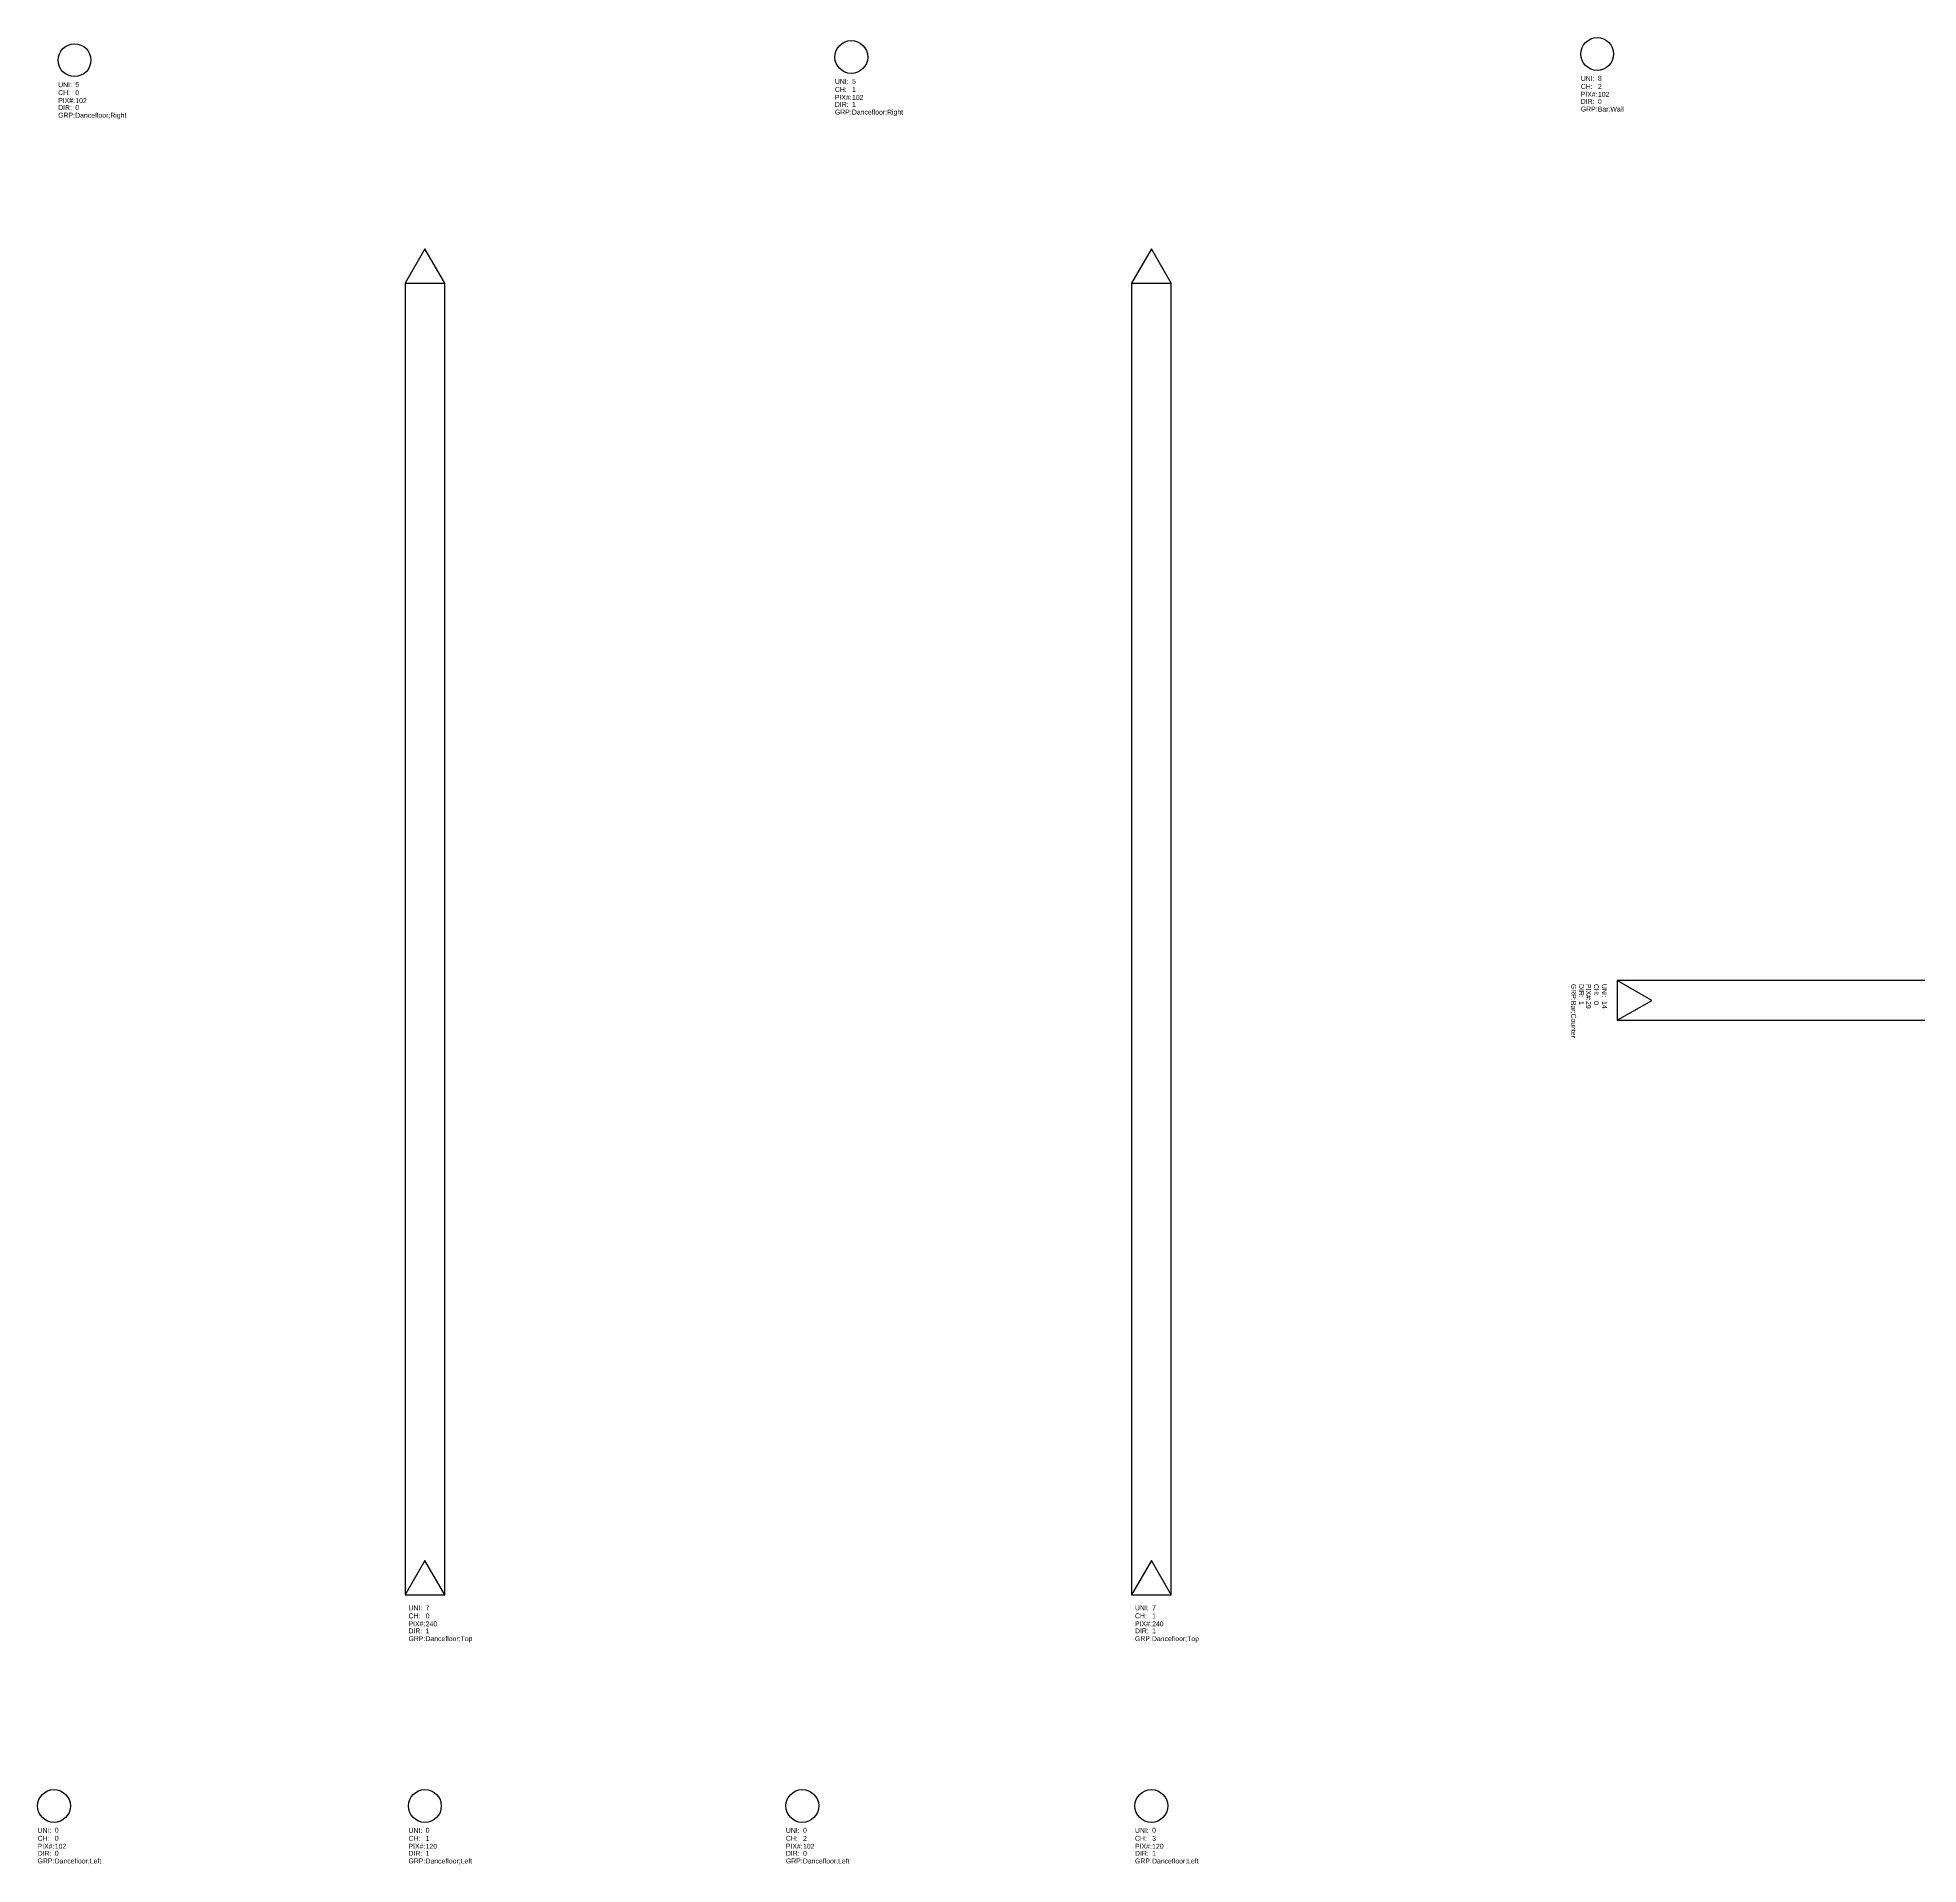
# Model space of a CAD drawing. Header units: millimetres. Extents: x -61 to 30318, y -152 to 16742.
# Drawn here: x 15722 to 21456, y 6636 to 12206 of the extents above; entities that cross this region are included whole.
import ezdxf

# ---------------------------------------------------------------- set-up
doc = ezdxf.new("R2010")
doc.units = ezdxf.units.MM
doc.layers.get('0').update_dxf_attribs({"color": 140})
doc.styles.get("Standard").update_dxf_attribs({"font": 'arial.ttf'})

# ---------------------------------------------------------------- blocks, each defined once
blk = doc.blocks.new('LEDVertical')
at = {"color": 0, "linetype": 'ByBlock', "lineweight": -2}
blk.add_circle((0, 0), 50, dxfattribs=at)
for s, p in [('CH:', (-50, -106.2)), ('UNI:', (-50, -82.1)), ('GRP:', (-50, -175.2)), ('PIX#:', (-50, -130.3)), ('DIR:', (-50, -152))]:
    blk.add_text(s, height=15, dxfattribs=at).set_placement(p)
for tag, p in [('CHANNEL', (2.3, -106.4)), ('UNIVERSE', (2.3, -81.5)), ('PIXELCOUNT', (2.3, -130.6))]:
    blk.add_attdef(tag, p, '', height=15, dxfattribs=at)
at = {"color": 0}
for tag, p in [('GROUPS', (1.9, -175.4)), ('DIRECTION', (2.3, -151.9))]:
    blk.add_attdef(tag, p, '', height=15, dxfattribs=at)
blk = doc.blocks.new('LEDHorizontal')
at = {"color": 0, "linetype": 'ByBlock', "lineweight": -2}
for p, q in [((-60.6, 3965), (-60.6, -35)), ((60.6, -35), (60.6, 3965))]:
    blk.add_line(p, q, dxfattribs=at)
for points in [[(0, 4070), (-60.6, 3965), (60.6, 3965)], [(0, 70), (-60.6, -35), (60.6, -35)]]:
    blk.add_lwpolyline(points, close=True, dxfattribs=at)
for s, p in [('CH:', (-50, -106.2)), ('UNI:', (-50, -82.1)), ('GRP:', (-50, -175.7)), ('PIX#:', (-50, -130.3)), ('DIR:', (-50, -152))]:
    blk.add_text(s, height=15, dxfattribs=at).set_placement(p)
for tag, p in [('CHANNEL', (2.3, -106.4)), ('UNIVERSE', (2.3, -81.5)), ('PIXELCOUNT', (2.3, -130.6))]:
    blk.add_attdef(tag, p, '', height=15, dxfattribs=at)
at = {"color": 0}
for tag, p in [('GROUPS', (1.7, -175.7, -2100)), ('DIRECTION', (2.3, -151.9))]:
    blk.add_attdef(tag, p, '', height=15, dxfattribs=at)

msp = doc.modelspace()

# ---------------------------------------------------------------- block references
for name, p, values in [('LEDVertical', (15834.2, 12137.5), {'UNIVERSE': '5', 'CHANNEL': '0', 'PIXELCOUNT': '102', 'DIRECTION': '0', 'GROUPS': 'Dancefloor;Right'}), ('LEDVertical', (18202.4, 12147.2), {'UNIVERSE': '5', 'CHANNEL': '1', 'PIXELCOUNT': '102', 'DIRECTION': '1', 'GROUPS': 'Dancefloor;Right'}), ('LEDVertical', (20476.6, 12156.4), {'UNIVERSE': '8', 'CHANNEL': '2', 'PIXELCOUNT': '102', 'DIRECTION': '0', 'GROUPS': 'Bar;Wall'}), ('LEDHorizontal', (16902.4, 7492.5, 2100), {'UNIVERSE': '7', 'CHANNEL': '0', 'PIXELCOUNT': '240', 'DIRECTION': '1', 'GROUPS': 'Dancefloor;Top'}), ('LEDHorizontal', (19117.4, 7492.5, 2100), {'UNIVERSE': '7', 'CHANNEL': '1', 'PIXELCOUNT': '240', 'DIRECTION': '1', 'GROUPS': 'Dancefloor;Top'}), ('LEDVertical', (15771.6, 6814.1), {'UNIVERSE': '0', 'CHANNEL': '0', 'PIXELCOUNT': '102', 'DIRECTION': '0', 'GROUPS': 'Dancefloor;Left'}), ('LEDVertical', (16902.4, 6814.1), {'UNIVERSE': '0', 'CHANNEL': '1', 'PIXELCOUNT': '120', 'DIRECTION': '1', 'GROUPS': 'Dancefloor;Left'}), ('LEDVertical', (18053, 6814.1), {'UNIVERSE': '0', 'CHANNEL': '2', 'PIXELCOUNT': '102', 'DIRECTION': '0', 'GROUPS': 'Dancefloor;Left'}), ('LEDVertical', (19117.4, 6814.1), {'UNIVERSE': '0', 'CHANNEL': '3', 'PIXELCOUNT': '120', 'DIRECTION': '1', 'GROUPS': 'Dancefloor;Left'})]:
    msp.add_blockref(name, p).add_auto_attribs(values)
at = {"rotation": 270}
msp.add_blockref('LEDHorizontal', (20573, 9270.7, 500), dxfattribs=at).add_auto_attribs({'UNIVERSE': '14', 'CHANNEL': '0', 'PIXELCOUNT': '29', 'DIRECTION': '1', 'GROUPS': 'Bar;Counter'})

doc.saveas('drawing.dxf')
